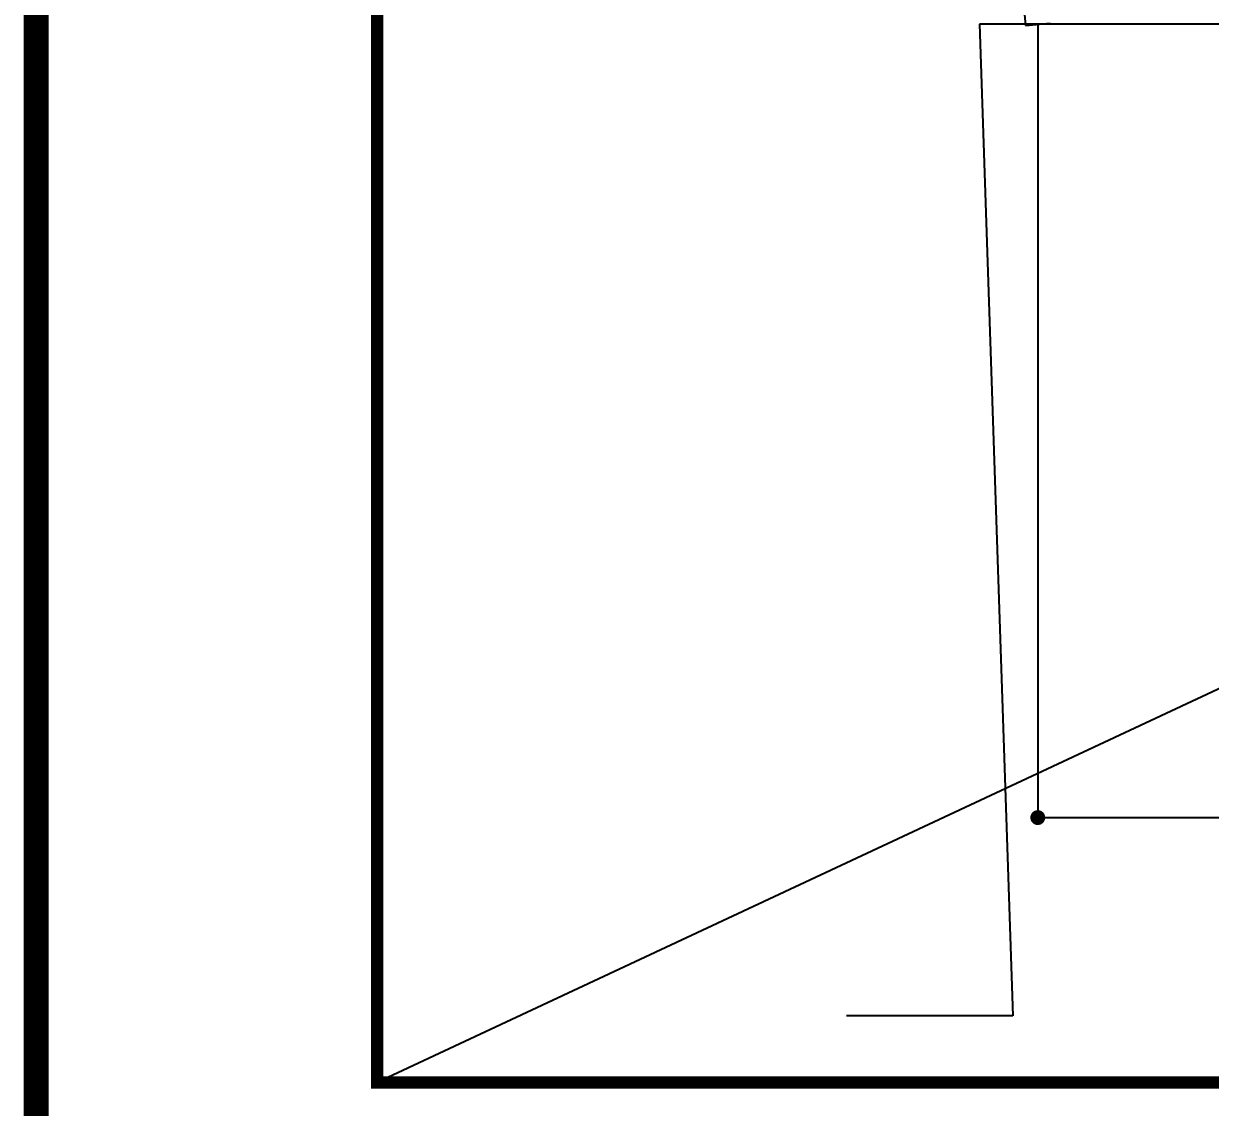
# Model space of a CAD drawing. Extents: x -689 to 317106, y 182884 to 219577.
# Drawn here: x 23952 to 28736, y 186034 to 190405 of the extents above; entities that cross this region are included whole.
import ezdxf
from ezdxf.enums import TextEntityAlignment as Align

# ---------------------------------------------------------------- set-up
doc = ezdxf.new("R2010")
doc.units = 0
doc.header["$LTSCALE"] = 500
doc.header["$MEASUREMENT"] = 0
doc.layers.get('DEFPOINTS').update_dxf_attribs({"color": 55})
doc.layers.add('0-251', color=7, linetype='Continuous', true_color=0x6e6e6e)
for name, color, linetype in [('A-DIM01', 1, 'Continuous'), ('CS-EXCV', 3, 'CFZ008'), ('CX-BORD-LIN1', 7, 'Continuous'), ('CZ-TEX0', 7, 'Continuous'), ('CZ-TEX1', 7, 'Continuous'), ('CZ-TEX2', 7, 'Continuous'), ('CZ-TEX3', 7, 'Continuous'), ('발파공(심발)', 4, 'Continuous')]:
    doc.layers.add(name, color=color, linetype=linetype)
doc.styles.add('TB_BTXT', font='')
doc.styles.add('TB_TEXT', font='')
doc.styles.add('돋움체', font='')
doc.styles.get('TB_BTXT').set_extended_font_data('Dotum')
doc.styles.get('TB_TEXT').set_extended_font_data('Dotum')
doc.styles.get('돋움체').set_extended_font_data('Dotum')
doc.linetypes.add('CFZ008', pattern='A,0.9,-0.2,[106,KHCLINE.shx,S=0.00606,R=180,X=0,Y=0],0.9', length=2)
doc.dimstyles.new('D_50', dxfattribs={"dimscale": 50, "dimtxt": 3, "dimasz": 1.2, "dimexe": 0, "dimexo": 0, "dimgap": 1.2, "dimtad": 1, "dimdec": 0, "dimrnd": 0.0005, "dimdsep": 46, "dimlunit": 6, "dimtxsty": '돋움체', "dimblk": 'DOT', "dimcen": 0.09, "dimclrd": 1, "dimclre": 1, "dimclrt": 1, "dimaunit": 1, "dimadec": 0, "dimazin": 0, "dimtfac": 1, "dimtdec": 0, "dimtix": 1, "dimtmove": 2, "dimatfit": 0, "dimfxl": 1, "dimtvp": 2, "dimtolj": 1, "dimtzin": 0, "dimlwd": -1, "dimlwe": -1, "dimarcsym": 0})

# ---------------------------------------------------------------- blocks, each defined once
blk = doc.blocks.new('_Dot')
at = {"color": 0, "linetype": 'ByBlock', "lineweight": -2}
blk.add_line((-0.5, 0), (-1, 0), dxfattribs=at)
at = {"color": 0, "linetype": 'ByBlock', "const_width": 0.5}
blk.add_lwpolyline([(-0.25, 0, 1), (0.25, 0, 1)], format="xyb", close=True, dxfattribs=at)
blk = doc.blocks.new('*D530')
at = {"layer": 'A-DIM01', "color": 1, "ltscale": 10, "transparency": 16777216}
for p, q in [((28040.8, 190402.6), (28040.8, 187202.6)), ((34501.6, 188402.6), (34501.6, 187202.6)), ((28100.8, 187202.6), (34441.6, 187202.6))]:
    blk.add_line(p, q, dxfattribs=at)
at = {"layer": 'DEFPOINTS', "color": 0, "ltscale": 10, "transparency": 16777216}
for p in [(28040.8, 190402.6), (34501.6, 188402.6), (34501.6, 187202.6)]:
    blk.add_point(p, dxfattribs=at)
at = {"layer": 'A-DIM01', "color": 1, "ltscale": 10, "transparency": 16777216, "xscale": 60, "yscale": 60, "zscale": 60, "rotation": 180}
blk.add_blockref('_Dot', (28040.8, 187202.6), dxfattribs=at)
at = {"layer": 'A-DIM01', "color": 1, "ltscale": 10, "transparency": 16777216, "xscale": 60, "yscale": 60, "zscale": 60}
blk.add_blockref('_Dot', (34501.6, 187202.6), dxfattribs=at)
at = {"layer": 'A-DIM01', "color": 1, "ltscale": 10, "transparency": 16777216, "insert": (31271.2, 187352.1), "char_height": 150, "attachment_point": 5, "style": '돋움체'}
blk.add_mtext('\\A1;6,461', dxfattribs=at)
blk = doc.blocks.new('CXBLKA1')
at = {"layer": 'CX-BORD-LIN1', "color": 7, "const_width": 2}
blk.add_lwpolyline([(821, 20), (25, 20), (25, 574), (821, 574)], close=True, dxfattribs=at)
at = {"layer": 'CZ-TEX0', "color": 7, "style": 'TB_BTXT'}
blk.add_attdef('UD_TITLE', text='', height=10, dxfattribs=at).set_placement((423, 553), align=Align.MIDDLE_CENTER)
at = {"layer": 'CZ-TEX1', "color": 7, "style": 'TB_BTXT'}
blk.add_attdef('PI_CNAME', text='', height=5, dxfattribs=at).set_placement((40, 552), align=Align.BOTTOM_LEFT)
blk.add_attdef('UD_SUBTITLE', text='', height=7, dxfattribs=at).set_placement((423, 538), align=Align.MIDDLE_CENTER)
at = {"layer": 'CZ-TEX2', "color": 7}
for tag, height, style, p in [('UD_CDNAME', 4, 'TB_BTXT', (42, 544)), ('DA_STDNAME', 3, 'TB_TEXT', (783.494, 13.5))]:
    blk.add_attdef(tag, text='', height=height, dxfattribs=dict(at, style=style)).set_placement(p, align=Align.BOTTOM_LEFT)
at = {"layer": 'CZ-TEX2', "color": 7, "style": 'TB_TEXT'}
for tag, height, p in [('DC_RDATE4', 3.5, (353, 52.5)), ('DC_RAPP4', 3.5, (501.558, 52.5)), ('DC_RCHK4', 3.5, (542.361, 52.5)), ('DC_RDGN4', 3.5, (582.361, 52.5)), ('DC_RNUM4', 3, (320, 52)), ('FI_NAME', 4.5, (780, 51)), ('PI_TITLE', 4.5, (243, 50)), ('UD_CDIST', 4.5, (676, 50)), ('DC_RDATE3', 3.5, (353, 45.4)), ('DC_RAPP3', 3.5, (501.558, 45.4)), ('DC_RCHK3', 3.5, (542.361, 45.4)), ('DC_RDGN3', 3.5, (582.361, 45.4)), ('DC_RNUM3', 3, (320, 45)), ('DI_TITLE', 4.5, (780, 44)), ('PI_CDNAME', 4.5, (243, 38)), ('DC_RDATE2', 3.5, (353, 38.5)), ('DC_RAPP2', 3.5, (501.558, 38.5)), ('DC_RCHK2', 3.5, (542.361, 38.5)), ('DC_RDGN2', 3.5, (582.361, 38.5)), ('DA_HSCALE', 4.5, (658.5, 38)), ('DA_VSCALE', 4.5, (693, 38)), ('DC_RNUM2', 3, (320, 38)), ('DI_SUBTITLE', 3.5, (780, 37)), ('DC_RNUM1', 3, (320, 31)), ('DC_RDATE1', 3.5, (353, 31.5)), ('DC_RAPP1', 3.5, (501.558, 31.5)), ('DC_RCHK1', 3.5, (542.361, 31.5)), ('DC_RDGN1', 3.5, (582.361, 31.5)), ('PA_CCLASS', 4.5, (204, 26.5)), ('PI_STAGE', 4.5, (283, 26.5)), ('DI_DRWNO', 4.5, (676, 26.5)), ('DA_PAGENO', 4.5, (780, 26.5))]:
    blk.add_attdef(tag, text='', height=height, dxfattribs=at).set_placement(p, align=Align.MIDDLE_CENTER)
for tag, p in [('DC_RDES4', (377, 52.5)), ('DC_RDES3', (377, 45.4)), ('DC_RDES2', (377, 38.5)), ('DC_RDES1', (377.035, 31.5))]:
    blk.add_attdef(tag, text='', height=3.5, dxfattribs=at).set_placement(p, align=Align.MIDDLE_LEFT)
at = {"layer": 'CZ-TEX3', "color": 7, "style": 'TB_TEXT', "flags": 1}
for tag, p in [('PI_ID', (24, 16)), ('PI_CCODE', (31, 16)), ('PA_DSDATE', (47, 16)), ('PA_DEDATE', (64, 16)), ('PA_CSDATE', (81, 16)), ('PA_CEDATE', (98, 16)), ('PA_CFDATE', (114, 16)), ('EI_ENAME', (132, 16)), ('EI_DEPT', (146, 16)), ('EI_PERSON', (158, 16)), ('EI_EMAIL', (174, 16)), ('CI_CATEG', (189, 16)), ('CI_ROLE', (204, 16)), ('CI_ONAME', (216, 16)), ('CI_ADDR', (232, 16)), ('CI_TEL', (246, 16)), ('CI_FAX', (257, 16)), ('CI_HPADDR', (270, 16)), ('CI_CODE', (287, 16)), ('CI_DEPT', (300, 16)), ('CI_PERSON', (312, 16)), ('CI_EMAIL', (329, 16)), ('CI_PROLE', (342, 16)), ('DI_MANCODE', (357, 16)), ('DI_CATEG', (377, 16)), ('DI_LDATE', (392, 16)), ('DI_PCLASS', (407, 16)), ('DI_MMCLASS', (424, 16)), ('DI_MSCLASS', (443, 16)), ('DI_ECLASS', (462, 16)), ('DI_FNAME', (478, 16)), ('DC_ONAME', (493, 16)), ('DC_NNAME', (510, 16)), ('FI_CODE', (529, 16)), ('FI_CLASS', (545, 16)), ('FI_ICODE1', (563, 16)), ('FI_ICODE2', (581, 16)), ('------------', (597, 16))]:
    blk.add_attdef(tag, p, '', height=2, dxfattribs=at)

msp = doc.modelspace()

# ---------------------------------------------------------------- linework, layer by layer
at = {"layer": '0-251', "const_width": 50}
msp.add_lwpolyline([(43626.58188, 186134.30698), (25376.58188, 186134.30698), (25376.58188, 208584.30698), (43626.58188, 208584.30698), (43626.58188, 186134.30698)], dxfattribs=at)
at = {"layer": 'CS-EXCV', "linetype": 'CFZ008'}
for p, q in [((27805.69497, 190402.58164), (27940.74889, 186402.58149)), ((34501.58188, 190402.58164), (27805.69497, 190402.58164))]:
    msp.add_line(p, q, dxfattribs=at)
at = {"layer": 'CS-EXCV', "color": 3}
msp.add_line((27940.74889, 186402.58149), (27269.97598, 186402.58149), dxfattribs=at)
at = {"layer": 'DEFPOINTS'}
msp.add_line((34501.58188, 190402.58164), (25376.58188, 186134.30698), dxfattribs=at)
for points in [[(25376.58188, 211034.30698), (63426.58188, 211034.30698), (63426.58188, 186134.30698), (25376.58188, 186134.30698)], [(25376.58188, 196184.30698), (43626.58188, 196184.30698), (43626.58188, 186134.30698), (25376.58188, 186134.30698)]]:
    msp.add_lwpolyline(points, close=True, dxfattribs=at)
at = {"layer": '발파공(심발)', "color": 3}
msp.add_line((27606.00032, 194798.12823), (27990.95044, 190398.12823), dxfattribs=at)
at = {"layer": '발파공(심발)', "color": 7}
msp.add_line((27990.95044, 190398.12823), (28090.55318, 190407.03505), dxfattribs=at)

# ---------------------------------------------------------------- block references
at = {"xscale": 50, "yscale": 50, "zscale": 50}
msp.add_blockref('CXBLKA1', (22751.58188, 182884.30698), dxfattribs=at)

# ---------------------------------------------------------------- dimensions: what is measured, and where the dimension line sits
at = {"layer": 'A-DIM01', "ltscale": 10}
dim = msp.add_linear_dim(base=(34501.58188, 187202.58164), p1=(28040.75181, 190402.58164), p2=(34501.58188, 188402.58164), dimstyle='D_50', dxfattribs=at)
dim.commit()
dim.dimension.update_dxf_attribs({"geometry": '*D530', "text_midpoint": (31271.16685, 187352.13388)})

doc.saveas('drawing.dxf')
